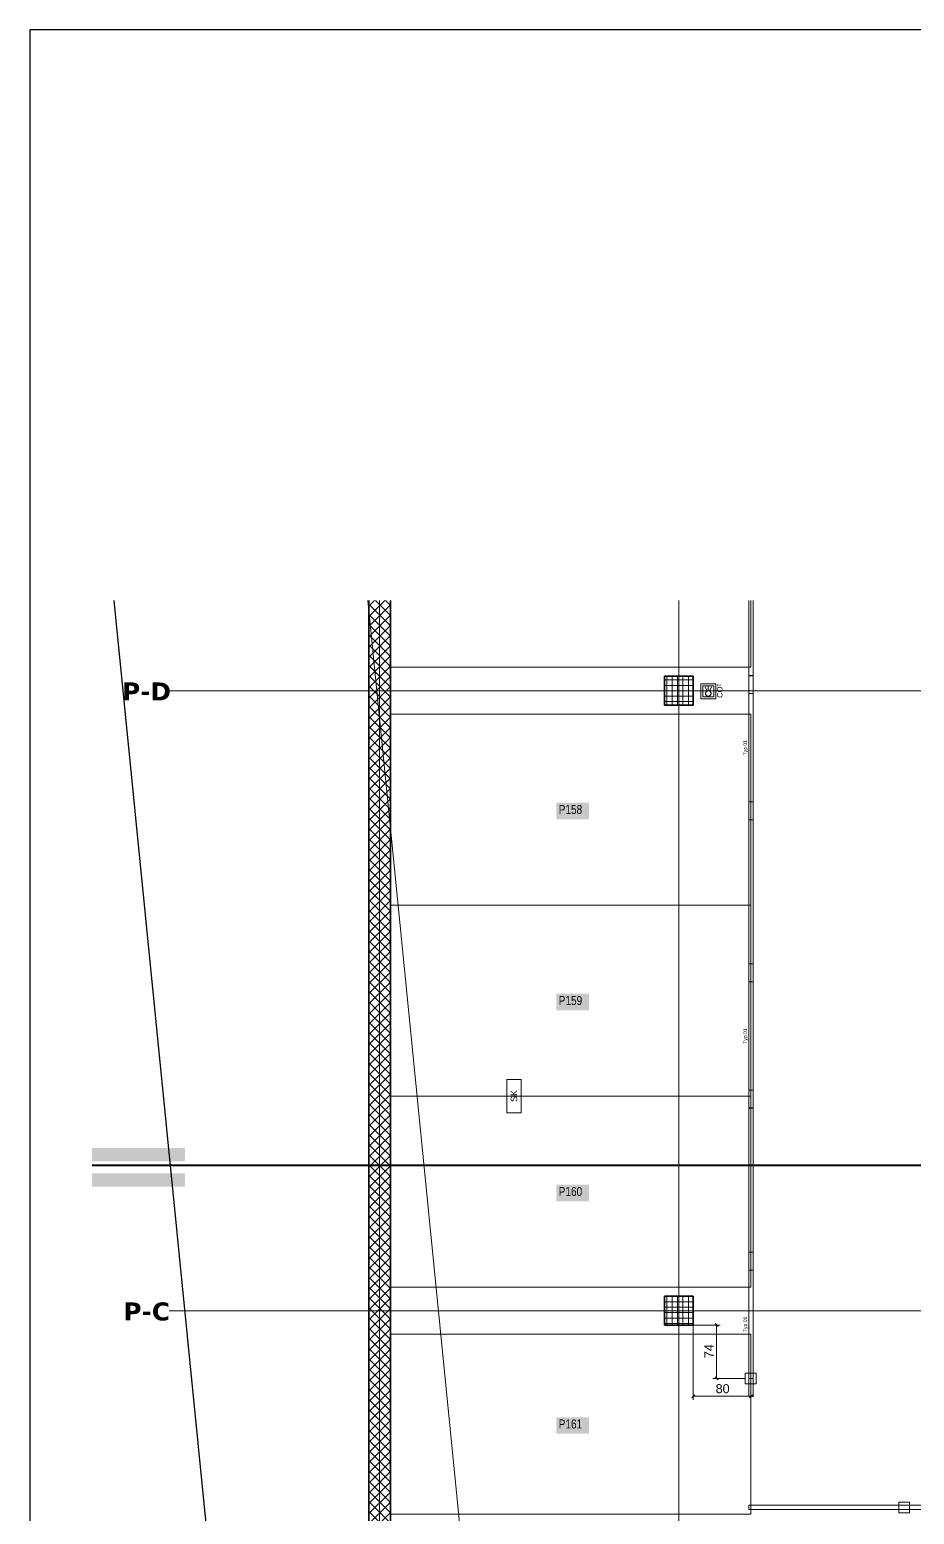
# Model space of a CAD drawing. Extents: x -1132 to 613, y -179 to 712.
# Drawn here: x -1132.4 to -886.9, y 103.7 to 515.5 of the extents above; entities that cross this region are included whole.
import ezdxf
from ezdxf.lldxf.tags import DXFTag

# ---------------------------------------------------------------- set-up
doc = ezdxf.new("R2010")
doc.units = 0
doc.layers.get('0').update_dxf_attribs({"lineweight": 13})
for name, color, linetype, lineweight, true_color in [('A-____-MATC-OTLN', 7, 'Strichpunkt - Mittel', 40, 0x0080ff), ('A-DETL-____-OTLN', 5, 'Continuous', 9, 0x0000ff), ('C-PROP-LINE-OTLN', 7, '_Grundgrenze_', 25, 0x800000), ('EL01_VVV_Mass', 7, 'Continuous', 13, 0xb2b200), ('EL01_WAN_CO-Anlage', 7, 'Continuous', 13, 0x993300), ('EL01_WAN_Leuchten', 7, 'Continuous', 13, 0x0080ff), ('EL01_WAN_Leuchtentyp', 7, 'Continuous', 13, 0x0099ff), ('EL01_WAN_Licht', 7, 'Continuous', 13, 0x0080ff), ('EL01_WAN_Schlaufkasten', 1, 'Continuous', 13, 0xff0000), ('G-____-____-SYMB', 7, 'Strichpunkt - Weit', 5, 0x008080), ('S-GRID-____-IDEN', 7, 'Continuous', 9, 0x5555aa)]:
    doc.layers.add(name, color=color, linetype=linetype, lineweight=lineweight, true_color=true_color)
for name, color, linetype, lineweight in [('A-WALL-____-MCUT', 7, 'Continuous', 35), ('A-WALL-____-PATT', 7, 'Continuous', 35), ('C-PRKG-____-IDEN', 7, 'Continuous', 5), ('C-PRKG-____-OTLN', 7, 'Continuous', 9), ('S-COLS-____-MCUT', 7, 'Continuous', 35), ('S-COLS-____-OTLN', 7, 'Continuous', 9), ('S-GRID-____-OTLN', 7, 'Continuous', 5)]:
    doc.layers.add(name, color=color, linetype=linetype, lineweight=lineweight)
doc.styles.get("Standard").update_dxf_attribs({"font": 'arial.ttf'})
tags = doc.linetypes.add('_Grundgrenze_', pattern=[0.45, 0.2, -0.05, 0.05, -0.05, 0.05, -0.05]).pattern_tags.tags
tags[14:15] = [DXFTag(74, 4), DXFTag(75, 0), DXFTag(340, '0'), DXFTag(46, 1.0), DXFTag(50, 0.0), DXFTag(44, 0.0), DXFTag(45, 0.0)]
tags[12:13] = [DXFTag(74, 4), DXFTag(75, 0), DXFTag(340, '0'), DXFTag(46, 1.0), DXFTag(50, 0.0), DXFTag(44, 0.0), DXFTag(45, 0.0)]
tags[10:11] = [DXFTag(74, 4), DXFTag(75, 0), DXFTag(340, '0'), DXFTag(46, 1.0), DXFTag(50, 0.0), DXFTag(44, 0.0), DXFTag(45, 0.0)]
tags[8:9] = [DXFTag(74, 4), DXFTag(75, 0), DXFTag(340, '0'), DXFTag(46, 1.0), DXFTag(50, 0.0), DXFTag(44, 0.0), DXFTag(45, 0.0)]
tags[6:7] = [DXFTag(74, 4), DXFTag(75, 0), DXFTag(340, '0'), DXFTag(46, 1.0), DXFTag(50, 0.0), DXFTag(44, 0.0), DXFTag(45, 0.0)]
tags[4:5] = [DXFTag(74, 4), DXFTag(75, 0), DXFTag(340, '0'), DXFTag(46, 1.0), DXFTag(50, 0.0), DXFTag(44, 0.0), DXFTag(45, 0.0)]
tags = doc.linetypes.add('_Rasterlinie_', pattern=[0.375, 0.2, -0.05, 0.075, -0.05]).pattern_tags.tags
tags[10:11] = [DXFTag(74, 4), DXFTag(75, 0), DXFTag(340, '0'), DXFTag(46, 1.0), DXFTag(50, 0.0), DXFTag(44, 0.0), DXFTag(45, 0.0)]
tags[8:9] = [DXFTag(74, 4), DXFTag(75, 0), DXFTag(340, '0'), DXFTag(46, 1.0), DXFTag(50, 0.0), DXFTag(44, 0.0), DXFTag(45, 0.0)]
tags[6:7] = [DXFTag(74, 4), DXFTag(75, 0), DXFTag(340, '0'), DXFTag(46, 1.0), DXFTag(50, 0.0), DXFTag(44, 0.0), DXFTag(45, 0.0)]
tags[4:5] = [DXFTag(74, 4), DXFTag(75, 0), DXFTag(340, '0'), DXFTag(46, 1.0), DXFTag(50, 0.0), DXFTag(44, 0.0), DXFTag(45, 0.0)]
tags = doc.linetypes.add('_Strichliert - Fein_', pattern=[0.15, 0.1, -0.05]).pattern_tags.tags
tags[6:7] = [DXFTag(74, 4), DXFTag(75, 0), DXFTag(340, '0'), DXFTag(46, 1.0), DXFTag(50, 0.0), DXFTag(44, 0.0), DXFTag(45, 0.0)]
tags[4:5] = [DXFTag(74, 4), DXFTag(75, 0), DXFTag(340, '0'), DXFTag(46, 1.0), DXFTag(50, 0.0), DXFTag(44, 0.0), DXFTag(45, 0.0)]
tags = doc.linetypes.add('Strichpunkt - Mittel', pattern=[0.35, 0.15, -0.1, 0, -0.1]).pattern_tags.tags
tags[10:11] = [DXFTag(74, 4), DXFTag(75, 0), DXFTag(340, '0'), DXFTag(46, 1.0), DXFTag(50, 0.0), DXFTag(44, 0.0), DXFTag(45, 0.0)]
tags[8:9] = [DXFTag(74, 4), DXFTag(75, 0), DXFTag(340, '0'), DXFTag(46, 1.0), DXFTag(50, 0.0), DXFTag(44, 0.0), DXFTag(45, 0.0)]
tags[6:7] = [DXFTag(74, 4), DXFTag(75, 0), DXFTag(340, '0'), DXFTag(46, 1.0), DXFTag(50, 0.0), DXFTag(44, 0.0), DXFTag(45, 0.0)]
tags[4:5] = [DXFTag(74, 4), DXFTag(75, 0), DXFTag(340, '0'), DXFTag(46, 1.0), DXFTag(50, 0.0), DXFTag(44, 0.0), DXFTag(45, 0.0)]
tags = doc.linetypes.add('Strichpunkt - Weit', pattern=[0.5, 0.2, -0.15, 0, -0.15]).pattern_tags.tags
tags[10:11] = [DXFTag(74, 4), DXFTag(75, 0), DXFTag(340, '0'), DXFTag(46, 1.0), DXFTag(50, 0.0), DXFTag(44, 0.0), DXFTag(45, 0.0)]
tags[8:9] = [DXFTag(74, 4), DXFTag(75, 0), DXFTag(340, '0'), DXFTag(46, 1.0), DXFTag(50, 0.0), DXFTag(44, 0.0), DXFTag(45, 0.0)]
tags[6:7] = [DXFTag(74, 4), DXFTag(75, 0), DXFTag(340, '0'), DXFTag(46, 1.0), DXFTag(50, 0.0), DXFTag(44, 0.0), DXFTag(45, 0.0)]
tags[4:5] = [DXFTag(74, 4), DXFTag(75, 0), DXFTag(340, '0'), DXFTag(46, 1.0), DXFTag(50, 0.0), DXFTag(44, 0.0), DXFTag(45, 0.0)]

# ---------------------------------------------------------------- blocks, each defined once
blk = doc.blocks.new('Referenz-A0UJ2V7QXE', base_point=(-1140.16, -173.77))
at = {"layer": 'A-____-MATC-OTLN', "color": 0, "linetype": 'Strichpunkt - Mittel', "ltscale": 0.4}
blk.add_line((-1115.11, 200.56), (174.71, 200.56), dxfattribs=at)
at = {"layer": 'A-DETL-____-OTLN', "color": 0, "linetype": '_Strichliert - Fein_', "ltscale": 0.13}
blk.add_line((-1038.61, 357.16), (-994.71, -83.8), dxfattribs=at)
at = {"layer": 'A-WALL-____-MCUT', "color": 0, "linetype": 'Continuous', "ltscale": 0.35}
for p, q in [((-1038.29, 357.16), (-1038.29, -1.6)), ((-1032.29, -1.3), (-1032.29, 357.16))]:
    blk.add_line(p, q, dxfattribs=at)
at = {"layer": 'A-WALL-____-PATT', "color": 0, "linetype": 'Continuous', "lineweight": 9, "ltscale": 0.13}
for p, q in [((-1038.29, 355.59), (-1036.71, 357.16)), ((-1038.29, 352.76), (-1033.88, 357.16)), ((-1032.29, 350.15), (-1038.29, 356.15)), ((-1038.29, 349.93), (-1032.29, 355.93)), ((-1032.29, 352.98), (-1036.47, 357.16)), ((-1032.29, 355.81), (-1033.64, 357.16)), ((-1032.29, 347.32), (-1038.29, 353.32)), ((-1038.29, 347.1), (-1032.29, 353.1)), ((-1032.29, 344.5), (-1038.29, 350.5)), ((-1038.29, 344.27), (-1032.29, 350.27)), ((-1032.29, 341.67), (-1038.29, 347.67)), ((-1038.29, 341.45), (-1032.29, 347.45)), ((-1032.29, 338.84), (-1038.29, 344.84)), ((-1038.29, 338.62), (-1032.29, 344.62)), ((-1032.29, 336.01), (-1038.29, 342.01)), ((-1038.29, 335.79), (-1032.29, 341.79)), ((-1032.29, 333.18), (-1038.29, 339.18)), ((-1038.29, 332.96), (-1032.29, 338.96)), ((-1032.29, 330.35), (-1038.29, 336.35)), ((-1038.29, 330.13), (-1032.29, 336.13)), ((-1032.29, 327.53), (-1038.29, 333.53)), ((-1038.29, 327.3), (-1032.29, 333.3)), ((-1032.29, 324.7), (-1038.29, 330.7)), ((-1038.29, 324.47), (-1032.29, 330.47)), ((-1032.29, 321.87), (-1038.29, 327.87)), ((-1038.29, 321.65), (-1032.29, 327.65)), ((-1032.29, 319.04), (-1038.29, 325.04)), ((-1038.29, 318.82), (-1032.29, 324.82)), ((-1032.29, 316.21), (-1038.29, 322.21)), ((-1038.29, 315.99), (-1032.29, 321.99)), ((-1032.29, 313.38), (-1038.29, 319.38)), ((-1038.29, 313.16), (-1032.29, 319.16)), ((-1032.29, 310.55), (-1038.29, 316.55)), ((-1038.29, 310.33), (-1032.29, 316.33)), ((-1032.29, 307.73), (-1038.29, 313.73)), ((-1038.29, 307.5), (-1032.29, 313.5)), ((-1032.29, 304.9), (-1038.29, 310.9)), ((-1038.29, 304.68), (-1032.29, 310.68)), ((-1032.29, 302.07), (-1038.29, 308.07)), ((-1038.29, 301.85), (-1032.29, 307.85)), ((-1032.29, 299.24), (-1038.29, 305.24)), ((-1038.29, 299.02), (-1032.29, 305.02)), ((-1032.29, 296.41), (-1038.29, 302.41)), ((-1038.29, 296.19), (-1032.29, 302.19)), ((-1032.29, 293.58), (-1038.29, 299.58)), ((-1038.29, 293.36), (-1032.29, 299.36)), ((-1032.29, 290.76), (-1038.29, 296.76)), ((-1038.29, 290.53), (-1032.29, 296.53)), ((-1032.29, 287.93), (-1038.29, 293.93)), ((-1038.29, 287.71), (-1032.29, 293.71)), ((-1032.29, 285.1), (-1038.29, 291.1)), ((-1038.29, 284.88), (-1032.29, 290.88)), ((-1032.29, 282.27), (-1038.29, 288.27)), ((-1038.29, 282.05), (-1032.29, 288.05)), ((-1032.29, 279.44), (-1038.29, 285.44)), ((-1038.29, 279.22), (-1032.29, 285.22)), ((-1032.29, 276.61), (-1038.29, 282.61)), ((-1038.29, 276.39), (-1032.29, 282.39)), ((-1032.29, 273.79), (-1038.29, 279.79)), ((-1038.29, 273.56), (-1032.29, 279.56)), ((-1032.29, 270.96), (-1038.29, 276.96)), ((-1038.29, 270.73), (-1032.29, 276.73)), ((-1032.29, 268.13), (-1038.29, 274.13)), ((-1038.29, 267.91), (-1032.29, 273.91)), ((-1032.29, 265.3), (-1038.29, 271.3)), ((-1038.29, 265.08), (-1032.29, 271.08)), ((-1032.29, 262.47), (-1038.29, 268.47)), ((-1038.29, 262.25), (-1032.29, 268.25)), ((-1032.29, 259.64), (-1038.29, 265.64)), ((-1038.29, 259.42), (-1032.29, 265.42)), ((-1032.29, 256.81), (-1038.29, 262.81)), ((-1038.29, 256.59), (-1032.29, 262.59)), ((-1032.29, 253.99), (-1038.29, 259.99)), ((-1038.29, 253.76), (-1032.29, 259.76)), ((-1032.29, 251.16), (-1038.29, 257.16)), ((-1038.29, 250.94), (-1032.29, 256.94)), ((-1032.29, 248.33), (-1038.29, 254.33)), ((-1038.29, 248.11), (-1032.29, 254.11)), ((-1032.29, 245.5), (-1038.29, 251.5)), ((-1038.29, 245.28), (-1032.29, 251.28)), ((-1032.29, 242.67), (-1038.29, 248.67)), ((-1038.29, 242.45), (-1032.29, 248.45)), ((-1032.29, 239.84), (-1038.29, 245.84)), ((-1038.29, 239.62), (-1032.29, 245.62)), ((-1032.29, 237.02), (-1038.29, 243.02)), ((-1038.29, 236.79), (-1032.29, 242.79)), ((-1032.29, 234.19), (-1038.29, 240.19)), ((-1038.29, 233.97), (-1032.29, 239.97)), ((-1032.29, 231.36), (-1038.29, 237.36)), ((-1038.29, 231.14), (-1032.29, 237.14)), ((-1032.29, 228.53), (-1038.29, 234.53)), ((-1038.29, 228.31), (-1032.29, 234.31)), ((-1032.29, 225.7), (-1038.29, 231.7)), ((-1038.29, 225.48), (-1032.29, 231.48)), ((-1032.29, 222.87), (-1038.29, 228.87)), ((-1038.29, 222.65), (-1032.29, 228.65)), ((-1032.29, 220.05), (-1038.29, 226.05)), ((-1038.29, 219.82), (-1032.29, 225.82)), ((-1032.29, 217.22), (-1038.29, 223.22)), ((-1038.29, 216.99), (-1032.29, 222.99)), ((-1032.29, 214.39), (-1038.29, 220.39)), ((-1038.29, 214.17), (-1032.29, 220.17)), ((-1032.29, 211.56), (-1038.29, 217.56)), ((-1038.29, 211.34), (-1032.29, 217.34)), ((-1032.29, 208.73), (-1038.29, 214.73)), ((-1038.29, 208.51), (-1032.29, 214.51)), ((-1032.29, 205.9), (-1038.29, 211.9)), ((-1038.29, 205.68), (-1032.29, 211.68)), ((-1032.29, 203.07), (-1038.29, 209.07)), ((-1038.29, 202.85), (-1032.29, 208.85)), ((-1032.29, 200.25), (-1038.29, 206.25)), ((-1038.29, 200.02), (-1032.29, 206.02)), ((-1032.29, 197.42), (-1038.29, 203.42)), ((-1038.29, 197.2), (-1032.29, 203.2)), ((-1032.29, 194.59), (-1038.29, 200.59)), ((-1038.29, 194.37), (-1032.29, 200.37)), ((-1032.29, 191.76), (-1038.29, 197.76)), ((-1038.29, 191.54), (-1032.29, 197.54)), ((-1032.29, 188.93), (-1038.29, 194.93)), ((-1038.29, 188.71), (-1032.29, 194.71)), ((-1032.29, 186.1), (-1038.29, 192.1)), ((-1038.29, 185.88), (-1032.29, 191.88)), ((-1032.29, 183.28), (-1038.29, 189.28)), ((-1038.29, 183.05), (-1032.29, 189.05)), ((-1032.29, 180.45), (-1038.29, 186.45)), ((-1038.29, 180.22), (-1032.29, 186.22)), ((-1032.29, 177.62), (-1038.29, 183.62)), ((-1038.29, 177.4), (-1032.29, 183.4)), ((-1032.29, 174.79), (-1038.29, 180.79)), ((-1038.29, 174.57), (-1032.29, 180.57)), ((-1032.29, 171.96), (-1038.29, 177.96)), ((-1038.29, 171.74), (-1032.29, 177.74)), ((-1032.29, 169.13), (-1038.29, 175.13)), ((-1038.29, 168.91), (-1032.29, 174.91)), ((-1032.29, 166.31), (-1038.29, 172.31)), ((-1038.29, 166.08), (-1032.29, 172.08)), ((-1032.29, 163.48), (-1038.29, 169.48)), ((-1038.29, 163.25), (-1032.29, 169.25)), ((-1032.29, 160.65), (-1038.29, 166.65)), ((-1038.29, 160.43), (-1032.29, 166.43)), ((-1032.29, 157.82), (-1038.29, 163.82)), ((-1038.29, 157.6), (-1032.29, 163.6)), ((-1032.29, 154.99), (-1038.29, 160.99)), ((-1038.29, 154.77), (-1032.29, 160.77)), ((-1032.29, 152.16), (-1038.29, 158.16)), ((-1038.29, 151.94), (-1032.29, 157.94)), ((-1032.29, 149.33), (-1038.29, 155.33)), ((-1038.29, 149.11), (-1032.29, 155.11)), ((-1032.29, 146.51), (-1038.29, 152.51)), ((-1038.29, 146.28), (-1032.29, 152.28)), ((-1032.29, 143.68), (-1038.29, 149.68)), ((-1038.29, 143.46), (-1032.29, 149.46)), ((-1032.29, 140.85), (-1038.29, 146.85)), ((-1038.29, 140.63), (-1032.29, 146.63)), ((-1032.29, 138.02), (-1038.29, 144.02)), ((-1038.29, 137.8), (-1032.29, 143.8)), ((-1032.29, 135.19), (-1038.29, 141.19)), ((-1038.29, 134.97), (-1032.29, 140.97)), ((-1032.29, 132.36), (-1038.29, 138.36)), ((-1038.29, 132.14), (-1032.29, 138.14)), ((-1032.29, 129.54), (-1038.29, 135.54)), ((-1038.29, 129.31), (-1032.29, 135.31)), ((-1032.29, 126.71), (-1038.29, 132.71)), ((-1038.29, 126.48), (-1032.29, 132.48)), ((-1032.29, 123.88), (-1038.29, 129.88)), ((-1038.29, 123.66), (-1032.29, 129.66)), ((-1032.29, 121.05), (-1038.29, 127.05)), ((-1038.29, 120.83), (-1032.29, 126.83)), ((-1032.29, 118.22), (-1038.29, 124.22)), ((-1038.29, 118), (-1032.29, 124)), ((-1032.29, 115.39), (-1038.29, 121.39)), ((-1038.29, 115.17), (-1032.29, 121.17)), ((-1032.29, 112.57), (-1038.29, 118.57)), ((-1038.29, 112.34), (-1032.29, 118.34)), ((-1032.29, 109.74), (-1038.29, 115.74)), ((-1038.29, 109.51), (-1032.29, 115.51)), ((-1032.29, 106.91), (-1038.29, 112.91)), ((-1038.29, 106.69), (-1032.29, 112.69)), ((-1032.29, 104.08), (-1038.29, 110.08)), ((-1038.29, 103.86), (-1032.29, 109.86)), ((-1032.29, 101.25), (-1038.29, 107.25)), ((-1038.29, 101.03), (-1032.29, 107.03)), ((-1032.29, 98.42), (-1038.29, 104.42)), ((-1038.29, 98.2), (-1032.29, 104.2))]:
    blk.add_line(p, q, dxfattribs=at)
at = {"layer": 'C-PRKG-____-IDEN', "color": 7, "linetype": 'Continuous', "ltscale": 0.13, "true_color": 0xffffff}
for points in [[(-986.24, 296.47), (-977.17, 296.47), (-986.24, 301.07)], [(-977.17, 296.47), (-986.24, 301.07), (-977.17, 301.07)], [(-986.24, 243.48), (-977.17, 243.48), (-986.24, 248.08)], [(-977.17, 243.48), (-986.24, 248.08), (-977.17, 248.08)], [(-986.24, 190.5), (-977.17, 190.5), (-986.24, 195.09)], [(-977.17, 190.5), (-986.24, 195.09), (-977.17, 195.09)], [(-986.24, 126.01), (-977.17, 126.01), (-986.24, 130.6)], [(-977.17, 126.01), (-986.24, 130.6), (-977.17, 130.6)]]:
    blk.add_solid(points, dxfattribs=at)
at = {"layer": 'C-PRKG-____-OTLN', "color": 0, "linetype": 'Continuous', "ltscale": 0.13}
for p, q in [((-1032.29, 338.66), (-1032.29, 357.16)), ((-1032.29, 338.66), (-1032.29, 357.16)), ((-932.29, 338.66), (-932.29, 357.16)), ((-932.29, 338.66), (-932.29, 357.16)), ((-932.29, 357.16), (-932.29, 338.66)), ((-1032.29, 338.66), (-932.29, 338.66)), ((-1032.29, 338.66), (-932.29, 338.66)), ((-932.29, 338.66), (-1032.29, 338.66)), ((-932.29, 338.66), (-932.29, 338.66)), ((-1032.29, 325.63), (-1032.29, 272.64)), ((-932.29, 325.63), (-1032.29, 325.63)), ((-932.29, 325.63), (-1032.29, 325.63)), ((-1032.29, 272.64), (-1032.29, 325.63)), ((-1032.29, 325.63), (-932.29, 325.63)), ((-932.29, 325.63), (-932.29, 272.64)), ((-932.29, 272.64), (-932.29, 325.63)), ((-932.29, 325.63), (-932.29, 272.64)), ((-932.29, 325.63), (-932.29, 325.63)), ((-1032.29, 272.64), (-1032.29, 219.65)), ((-932.29, 272.64), (-1032.29, 272.64)), ((-932.29, 272.64), (-1032.29, 272.64)), ((-1032.29, 219.65), (-1032.29, 272.64)), ((-1032.29, 272.64), (-932.29, 272.64)), ((-932.29, 272.64), (-1032.29, 272.64)), ((-1032.29, 272.64), (-932.29, 272.64)), ((-932.29, 272.64), (-1032.29, 272.64)), ((-932.29, 272.64), (-932.29, 219.65)), ((-932.29, 219.65), (-932.29, 272.64)), ((-932.29, 272.64), (-932.29, 219.65)), ((-932.29, 272.64), (-932.29, 272.64)), ((-932.29, 272.64), (-932.29, 272.64)), ((-1032.29, 219.65), (-1032.29, 166.66)), ((-932.29, 219.65), (-1032.29, 219.65)), ((-932.29, 219.65), (-1032.29, 219.65)), ((-1032.29, 166.66), (-1032.29, 219.65)), ((-1032.29, 219.65), (-932.29, 219.65)), ((-932.29, 219.65), (-1032.29, 219.65)), ((-1032.29, 219.65), (-932.29, 219.65)), ((-932.29, 219.65), (-1032.29, 219.65)), ((-932.29, 219.65), (-932.29, 166.66)), ((-932.29, 166.66), (-932.29, 219.65)), ((-932.29, 219.65), (-932.29, 166.66)), ((-932.29, 219.65), (-932.29, 219.65)), ((-932.29, 219.65), (-932.29, 219.65)), ((-932.29, 166.66), (-1032.29, 166.66)), ((-1032.29, 166.66), (-932.29, 166.66)), ((-932.29, 166.66), (-1032.29, 166.66)), ((-932.29, 166.66), (-932.29, 166.66)), ((-1032.29, 153.66), (-1032.29, 103.67)), ((-932.29, 153.66), (-1032.29, 153.66)), ((-932.29, 153.66), (-1032.29, 153.66)), ((-1032.29, 103.67), (-1032.29, 153.66)), ((-1032.29, 153.66), (-932.29, 153.66)), ((-932.29, 153.66), (-932.29, 103.67)), ((-932.29, 103.67), (-932.29, 153.66)), ((-932.29, 153.66), (-932.29, 103.67)), ((-932.29, 153.66), (-932.29, 153.66)), ((-932.29, 103.67), (-1032.29, 103.67)), ((-1032.29, 103.67), (-932.29, 103.67)), ((-932.29, 103.67), (-1032.29, 103.67)), ((-932.29, 103.67), (-1032.29, 103.67)), ((-932.29, 103.67), (-932.29, 103.67)), ((-932.29, 103.67), (-932.29, 103.67))]:
    blk.add_line(p, q, dxfattribs=at)
at = {"layer": 'C-PROP-LINE-OTLN', "color": 0, "linetype": '_Grundgrenze_', "lineweight": -2, "ltscale": 0.25}
blk.add_line((-1058.05, -154.16), (-1108.95, 357.16), dxfattribs=at)
at = {"layer": 'G-____-____-SYMB', "color": 7, "linetype": 'Continuous', "ltscale": 0.13, "true_color": 0xffffff}
for points in [[(-1115.11, 201.57), (-1089.29, 201.57), (-1115.11, 205.27)], [(-1089.29, 201.57), (-1115.11, 205.27), (-1089.29, 205.27)], [(-1115.11, 194.6), (-1089.29, 194.6), (-1115.11, 198.31)], [(-1089.29, 194.6), (-1115.11, 198.31), (-1089.29, 198.31)]]:
    blk.add_solid(points, dxfattribs=at)
at = {"layer": 'S-COLS-____-MCUT', "color": 0, "linetype": 'Continuous', "ltscale": 0.35}
for p, q in [((-948.29, 336.16), (-956.29, 336.16)), ((-956.29, 336.16), (-956.29, 328.16)), ((-948.29, 328.16), (-948.29, 336.16)), ((-956.29, 328.16), (-948.29, 328.16)), ((-948.29, 164.16), (-956.29, 164.16)), ((-956.29, 164.16), (-956.29, 156.16)), ((-948.29, 156.16), (-948.29, 164.16)), ((-956.29, 156.16), (-948.29, 156.16))]:
    blk.add_line(p, q, dxfattribs=at)
at = {"layer": 'S-COLS-____-OTLN', "color": 0, "linetype": 'Continuous', "ltscale": 0.13}
for p, q in [((-956.29, 335.13), (-948.29, 335.13)), ((-956.29, 333.63), (-948.29, 333.63)), ((-955.63, 328.16), (-955.63, 336.16)), ((-954.13, 328.16), (-954.13, 336.16)), ((-952.63, 328.16), (-952.63, 336.16)), ((-951.13, 328.16), (-951.13, 336.16)), ((-949.63, 328.16), (-949.63, 336.16)), ((-956.29, 332.13), (-948.29, 332.13)), ((-956.29, 330.63), (-948.29, 330.63)), ((-956.29, 329.13), (-948.29, 329.13)), ((-956.29, 164.13), (-948.29, 164.13)), ((-956.29, 162.63), (-948.29, 162.63)), ((-956.29, 161.13), (-948.29, 161.13)), ((-955.63, 156.16), (-955.63, 164.16)), ((-954.13, 156.16), (-954.13, 164.16)), ((-952.63, 156.16), (-952.63, 164.16)), ((-951.13, 156.16), (-951.13, 164.16)), ((-949.63, 156.16), (-949.63, 164.16)), ((-956.29, 159.63), (-948.29, 159.63)), ((-956.29, 158.13), (-948.29, 158.13)), ((-956.29, 156.63), (-948.29, 156.63))]:
    blk.add_line(p, q, dxfattribs=at)
at = {"layer": 'S-GRID-____-OTLN', "color": 0, "linetype": '_Rasterlinie_', "ltscale": 0.13}
for p, q in [((-1035.33, -160.53), (-1035.33, 357.16)), ((-952.29, -160.53), (-952.29, 357.16)), ((-1093.73, 332.16), (-191.86, 332.16)), ((-1093.73, 160.16), (174.71, 160.16))]:
    blk.add_line(p, q, dxfattribs=at)
at = {"layer": 'C-PRKG-____-IDEN', "color": 0, "linetype": 'Continuous', "ltscale": 0.13, "char_height": 2.5, "attachment_point": 1}
for s, insert in [('{\\W0.8;\\fArial;P158}', (-985.62, 300.45)), ('{\\W0.8;\\fArial;P159}', (-985.62, 247.46)), ('{\\W0.8;\\fArial;P160}', (-985.62, 194.47)), ('{\\W0.8;\\fArial;P161}', (-985.62, 129.98))]:
    blk.add_mtext(s, dxfattribs=dict(at, insert=insert))
at = {"layer": 'S-GRID-____-IDEN', "color": 0, "linetype": 'Continuous', "lineweight": 5, "ltscale": 0.13, "char_height": 5, "attachment_point": 1}
for s, insert in [('{\\fVerdana|b1|i0;P-D}', (-1106.78, 334.45)), ('{\\fVerdana|b1|i0;P-C}', (-1106.41, 162.45))]:
    blk.add_mtext(s, dxfattribs=dict(at, insert=insert))
blk = doc.blocks.new('Deckendose UP-A0UJ2VB0XE', base_point=(-945.61, 330.48))
at = {"color": 0, "lineweight": -2}
for p, q in [((-945.61, 330.48), (-945.61, 333.48)), ((-945.61, 333.48), (-942.61, 333.48)), ((-942.61, 330.48), (-945.61, 330.48)), ((-942.61, 333.48), (-942.61, 330.48))]:
    blk.add_line(p, q, dxfattribs=at)
blk = doc.blocks.new('Kabelkanal-A0UJ2VB2XE', base_point=(-932.88, 256.36))
at = {"color": 0, "linetype": 'ByBlock', "lineweight": -2, "ltscale": 0.13}
for p, q in [((-932.88, 296.37), (-932.88, 296.35)), ((-932.88, 296.37), (-931.68, 296.37)), ((-932.88, 256.38), (-932.88, 296.37)), ((-932.88, 296.35), (-931.68, 296.35)), ((-932.88, 256.36), (-932.88, 296.35)), ((-931.68, 296.37), (-931.68, 296.35)), ((-931.68, 296.37), (-931.68, 256.38)), ((-931.68, 296.35), (-931.68, 256.36)), ((-932.88, 256.38), (-932.88, 256.36)), ((-931.68, 256.38), (-932.88, 256.38)), ((-931.68, 256.36), (-932.88, 256.36)), ((-931.68, 256.38), (-931.68, 256.36))]:
    blk.add_line(p, q, dxfattribs=at)
blk = doc.blocks.new('LED-Langfeldleuchte 37W-A0UJ2VF2XE', base_point=(-932.88, 221.36))
at = {"color": 0, "linetype": 'ByBlock', "lineweight": -2, "ltscale": 0.13}
for p, q in [((-932.88, 251.36), (-932.88, 251.35)), ((-932.88, 221.36), (-932.88, 251.36)), ((-932.88, 251.36), (-931.68, 251.36)), ((-932.88, 221.36), (-932.88, 251.35)), ((-932.88, 251.35), (-931.68, 251.35)), ((-931.68, 251.36), (-931.68, 251.35)), ((-931.68, 251.36), (-931.68, 221.36)), ((-931.68, 251.35), (-931.68, 221.36)), ((-932.88, 221.36), (-932.88, 221.36)), ((-931.68, 221.36), (-932.88, 221.36)), ((-931.68, 221.36), (-932.88, 221.36)), ((-931.68, 221.36), (-931.68, 221.36))]:
    blk.add_line(p, q, dxfattribs=at)
blk = doc.blocks.new('Bemerkung 1-A0UJ2VF4XE', base_point=(-934.38, 234.21))
at = {"color": 0, "lineweight": -2, "insert": (-934.38, 234.21), "char_height": 1, "attachment_point": 1, "rotation": 90}
blk.add_mtext('{\\fArial;Typ 01}', dxfattribs=at)
blk = doc.blocks.new('Kabelkanal-A0UJ2VF8XE', base_point=(-932.88, 104.98))
at = {"color": 0, "linetype": 'ByBlock', "lineweight": -2, "ltscale": 0.13}
for p, q in [((-932.88, 104.98), (-932.88, 106.18)), ((-932.88, 106.18), (-232.88, 106.18)), ((-232.88, 104.98), (-932.88, 104.98))]:
    blk.add_line(p, q, dxfattribs=at)
blk = doc.blocks.new('Maß-A0UJ2VI0XE', base_point=(-948.7, 135.43))
at = {"color": 0, "lineweight": -2}
for p, q in [((-948.28, 135.43), (-948.28, 156.16)), ((-947.87, 136.85), (-948.7, 136.02)), ((-948.28, 136.43), (-932.28, 136.43)), ((-931.87, 136.85), (-932.7, 136.02)), ((-932.28, 135.43), (-932.28, 139.87))]:
    blk.add_line(p, q, dxfattribs=at)
at = {"color": 0, "lineweight": -2, "insert": (-942.07, 139.77), "char_height": 2.5, "attachment_point": 1}
blk.add_mtext('{\\fArial;80}', dxfattribs=at)
blk = doc.blocks.new('LED-Langfeldleuchte 37W-A0UJ2VJ2XE', base_point=(-932.88, 301.34))
at = {"color": 0, "linetype": 'ByBlock', "lineweight": -2, "ltscale": 0.13}
for p, q in [((-932.88, 331.35), (-932.88, 331.34)), ((-932.88, 301.35), (-932.88, 331.35)), ((-932.88, 331.35), (-931.68, 331.35)), ((-932.88, 301.34), (-932.88, 331.34)), ((-932.88, 331.34), (-931.68, 331.34)), ((-931.68, 331.35), (-931.68, 331.34)), ((-931.68, 331.35), (-931.68, 301.35)), ((-931.68, 331.34), (-931.68, 301.34)), ((-932.88, 301.35), (-932.88, 301.34)), ((-931.68, 301.35), (-932.88, 301.35)), ((-931.68, 301.34), (-932.88, 301.34)), ((-931.68, 301.35), (-931.68, 301.34))]:
    blk.add_line(p, q, dxfattribs=at)
blk = doc.blocks.new('Bemerkung 1-A0UJ2VJ4XE', base_point=(-934.38, 314.2))
at = {"color": 0, "lineweight": -2, "insert": (-934.38, 314.2), "char_height": 1, "attachment_point": 1, "rotation": 90}
blk.add_mtext('{\\fArial;Typ 01}', dxfattribs=at)
blk = doc.blocks.new('Maß-A0UJ2VK4XE', base_point=(-948.28, 140.95))
at = {"color": 0, "lineweight": -2}
for p, q in [((-941.41, 155.75), (-942.24, 156.58)), ((-940.83, 156.16), (-948.28, 156.16)), ((-941.83, 156.16), (-941.83, 141.37)), ((-942.83, 141.37), (-933.84, 141.37)), ((-941.41, 140.95), (-942.24, 141.78))]:
    blk.add_line(p, q, dxfattribs=at)
at = {"color": 0, "lineweight": -2, "insert": (-945.16, 146.99), "char_height": 2.5, "attachment_point": 1, "rotation": 90}
blk.add_mtext('{\\fArial;74}', dxfattribs=at)
blk = doc.blocks.new('Kabelkanal-A0UJ2VMIXE', base_point=(-932.88, 136.38))
at = {"color": 0, "linetype": 'ByBlock', "lineweight": -2, "ltscale": 0.13}
for p, q in [((-932.88, 176.4), (-932.88, 176.37)), ((-932.88, 176.4), (-931.68, 176.4)), ((-932.88, 136.4), (-932.88, 176.4)), ((-932.88, 176.37), (-931.68, 176.37)), ((-932.88, 136.38), (-932.88, 176.37)), ((-931.68, 176.4), (-931.68, 176.37)), ((-931.68, 176.4), (-931.68, 136.4)), ((-931.68, 176.37), (-931.68, 136.38)), ((-932.88, 136.4), (-932.88, 136.38)), ((-931.68, 136.4), (-932.88, 136.4)), ((-931.68, 136.38), (-932.88, 136.38)), ((-931.68, 136.4), (-931.68, 136.38))]:
    blk.add_line(p, q, dxfattribs=at)
blk = doc.blocks.new('Deckendose UP-A0UJ2VMWXE', base_point=(-933.84, 139.87))
at = {"color": 0, "lineweight": -2}
for p, q in [((-933.84, 139.87), (-933.84, 142.87)), ((-933.84, 142.87), (-930.84, 142.87)), ((-930.84, 142.87), (-930.84, 139.87)), ((-930.84, 139.87), (-933.84, 139.87))]:
    blk.add_line(p, q, dxfattribs=at)
blk = doc.blocks.new('Kabelkanal-A0UJ2VNIXE', base_point=(-932.88, 216.36))
at = {"color": 0, "linetype": 'ByBlock', "lineweight": -2, "ltscale": 0.13}
for p, q in [((-932.88, 256.38), (-932.88, 256.36)), ((-932.88, 256.38), (-931.68, 256.38)), ((-932.88, 216.39), (-932.88, 256.38)), ((-932.88, 256.36), (-931.68, 256.36)), ((-932.88, 216.36), (-932.88, 256.36)), ((-931.68, 256.38), (-931.68, 256.36)), ((-931.68, 256.38), (-931.68, 216.39)), ((-931.68, 256.36), (-931.68, 216.36)), ((-932.88, 216.39), (-932.88, 216.36)), ((-931.68, 216.39), (-932.88, 216.39)), ((-931.68, 216.36), (-932.88, 216.36)), ((-931.68, 216.39), (-931.68, 216.36))]:
    blk.add_line(p, q, dxfattribs=at)
blk = doc.blocks.new('Schlaufkasten Decke (multi)-A0UJ2VNQXE', base_point=(-1000.03, 215.01))
at = {"color": 0, "linetype": 'ByBlock', "lineweight": -2, "ltscale": 0.13}
for p, q in [((-1000.03, 224.29), (-996.03, 224.29)), ((-1000.03, 215.01), (-1000.03, 224.29)), ((-996.03, 224.29), (-996.03, 215.01)), ((-996.03, 215.01), (-1000.03, 215.01))]:
    blk.add_line(p, q, dxfattribs=at)
at = {"color": 0, "linetype": 'ByBlock', "lineweight": -2, "ltscale": 0.13, "insert": (-998.91, 218.07), "char_height": 1.76, "attachment_point": 1, "rotation": 90}
blk.add_mtext('{\\fArial;SK}', dxfattribs=at)
blk = doc.blocks.new('Kabelkanal-A0UJ2VOAXE', base_point=(-932.88, 176.37))
at = {"color": 0, "linetype": 'ByBlock', "lineweight": -2, "ltscale": 0.13}
for p, q in [((-932.88, 216.39), (-932.88, 216.36)), ((-932.88, 216.39), (-931.68, 216.39)), ((-932.88, 176.4), (-932.88, 216.39)), ((-932.88, 216.36), (-931.68, 216.36)), ((-932.88, 176.37), (-932.88, 216.36)), ((-931.68, 216.39), (-931.68, 216.36)), ((-931.68, 216.39), (-931.68, 176.4)), ((-931.68, 216.36), (-931.68, 176.37)), ((-932.88, 176.4), (-932.88, 176.37)), ((-931.68, 176.4), (-932.88, 176.4)), ((-931.68, 176.37), (-932.88, 176.37)), ((-931.68, 176.4), (-931.68, 176.37))]:
    blk.add_line(p, q, dxfattribs=at)
blk = doc.blocks.new('Kabelkanal-A0UJ2VOIXE', base_point=(-932.88, 336.3))
at = {"color": 0, "linetype": 'ByBlock', "lineweight": -2, "ltscale": 0.13}
for p, q in [((-932.88, 336.32), (-932.88, 357.16)), ((-932.88, 336.3), (-932.88, 357.16)), ((-931.68, 357.16), (-931.68, 336.32)), ((-931.68, 357.16), (-931.68, 336.3)), ((-932.88, 336.32), (-932.88, 336.3)), ((-931.68, 336.32), (-932.88, 336.32)), ((-931.68, 336.3), (-932.88, 336.3)), ((-931.68, 336.32), (-931.68, 336.3))]:
    blk.add_line(p, q, dxfattribs=at)
blk = doc.blocks.new('Kabelkanal-A0UJ2VPEXE', base_point=(-932.88, 296.35))
at = {"color": 0, "linetype": 'ByBlock', "lineweight": -2, "ltscale": 0.13}
for p, q in [((-932.88, 336.37), (-932.88, 336.34)), ((-932.88, 336.37), (-931.68, 336.37)), ((-932.88, 296.37), (-932.88, 336.37)), ((-932.88, 336.34), (-931.68, 336.34)), ((-932.88, 296.35), (-932.88, 336.34)), ((-931.68, 336.37), (-931.68, 336.34)), ((-931.68, 336.37), (-931.68, 296.37)), ((-931.68, 336.34), (-931.68, 296.35)), ((-932.88, 296.37), (-932.88, 296.35)), ((-931.68, 296.37), (-932.88, 296.37)), ((-931.68, 296.35), (-932.88, 296.35)), ((-931.68, 296.37), (-931.68, 296.35))]:
    blk.add_line(p, q, dxfattribs=at)
blk = doc.blocks.new('LED-Langfeldleuchte 37W-A0UJ2VPWXE', base_point=(-932.88, 141.37))
at = {"color": 0, "linetype": 'ByBlock', "lineweight": -2, "ltscale": 0.13}
for p, q in [((-932.88, 171.38), (-932.88, 171.37)), ((-932.88, 141.38), (-932.88, 171.38)), ((-932.88, 171.38), (-931.68, 171.38)), ((-932.88, 141.37), (-932.88, 171.37)), ((-932.88, 171.37), (-931.68, 171.37)), ((-931.68, 171.38), (-931.68, 171.37)), ((-931.68, 171.38), (-931.68, 141.38)), ((-931.68, 171.37), (-931.68, 141.37)), ((-932.88, 141.38), (-932.88, 141.37)), ((-931.68, 141.38), (-932.88, 141.38)), ((-931.68, 141.37), (-932.88, 141.37)), ((-931.68, 141.38), (-931.68, 141.37))]:
    blk.add_line(p, q, dxfattribs=at)
blk = doc.blocks.new('Bemerkung 1-A0UJ2VPYXE', base_point=(-934.38, 154.23))
at = {"color": 0, "lineweight": -2, "insert": (-934.38, 154.23), "char_height": 1, "attachment_point": 1, "rotation": 90}
blk.add_mtext('{\\fArial;Typ 01}', dxfattribs=at)
blk = doc.blocks.new('Deckendose UP-A0UJ2VQCXE', base_point=(-891.26, 104.08))
at = {"color": 0, "lineweight": -2}
for p, q in [((-891.26, 104.08), (-891.26, 107.08)), ((-891.26, 107.08), (-888.26, 107.08)), ((-888.26, 107.08), (-888.26, 104.08)), ((-888.26, 104.08), (-891.26, 104.08))]:
    blk.add_line(p, q, dxfattribs=at)
blk = doc.blocks.new('Gasmelder-A0UJ2VQQXE', base_point=(-946.21, 329.88))
at = {"color": 0, "linetype": 'ByBlock', "lineweight": -2, "ltscale": 0.13}
for p, q in [((-946.21, 329.88), (-946.21, 334.08)), ((-946.21, 334.08), (-942.01, 334.08)), ((-942.01, 334.08), (-942.01, 329.88)), ((-942.01, 329.88), (-946.21, 329.88)), ((-944.43, 332.07), (-944.98, 333.25)), ((-944.86, 331.48), (-944.87, 331.38)), ((-944.87, 331.38), (-944.86, 331.28)), ((-944.84, 331.58), (-944.86, 331.48)), ((-944.86, 331.28), (-944.84, 331.19)), ((-944.81, 331.67), (-944.84, 331.58)), ((-944.84, 331.19), (-944.81, 331.09)), ((-944.76, 331.76), (-944.81, 331.67)), ((-944.81, 331.09), (-944.76, 331)), ((-944.71, 331.85), (-944.76, 331.76)), ((-944.76, 331), (-944.71, 330.92)), ((-944.64, 331.92), (-944.71, 331.85)), ((-944.71, 330.92), (-944.64, 330.85)), ((-944.57, 331.99), (-944.64, 331.92)), ((-944.64, 330.85), (-944.57, 330.78)), ((-944.49, 332.04), (-944.57, 331.99)), ((-944.57, 330.78), (-944.49, 330.72)), ((-944.4, 332.09), (-944.49, 332.04)), ((-944.49, 330.72), (-944.4, 330.68)), ((-944.3, 332.12), (-944.4, 332.09)), ((-944.4, 330.68), (-944.3, 330.65)), ((-944.21, 332.14), (-944.3, 332.12)), ((-944.3, 330.65), (-944.21, 330.63)), ((-944.11, 332.14), (-944.21, 332.14)), ((-944.21, 330.63), (-944.11, 330.62)), ((-944.11, 332.14), (-944.11, 333.44)), ((-944.01, 332.14), (-944.11, 332.14)), ((-944.11, 330.62), (-944.01, 330.63)), ((-943.91, 332.12), (-944.01, 332.14)), ((-944.01, 330.63), (-943.91, 330.65)), ((-943.81, 332.09), (-943.91, 332.12)), ((-943.91, 330.65), (-943.81, 330.68)), ((-943.73, 332.04), (-943.81, 332.09)), ((-943.81, 330.68), (-943.73, 330.72)), ((-943.78, 332.07), (-943.24, 333.25)), ((-943.64, 331.99), (-943.73, 332.04)), ((-943.73, 330.72), (-943.64, 330.78)), ((-943.57, 331.92), (-943.64, 331.99)), ((-943.64, 330.78), (-943.57, 330.85)), ((-943.5, 331.85), (-943.57, 331.92)), ((-943.57, 330.85), (-943.5, 330.92)), ((-943.45, 331.76), (-943.5, 331.85)), ((-943.5, 330.92), (-943.45, 331)), ((-943.4, 331.67), (-943.45, 331.76)), ((-943.45, 331), (-943.4, 331.09)), ((-943.37, 331.58), (-943.4, 331.67)), ((-943.4, 331.09), (-943.37, 331.19)), ((-943.35, 331.48), (-943.37, 331.58)), ((-943.37, 331.19), (-943.35, 331.28)), ((-943.34, 331.38), (-943.35, 331.48)), ((-943.35, 331.28), (-943.34, 331.38))]:
    blk.add_line(p, q, dxfattribs=at)
blk = doc.blocks.new('Bemerkung 1-A0UJ2VQSXE', base_point=(-941.68, 330.17))
at = {"color": 0, "lineweight": -2, "insert": (-941.68, 330.17), "char_height": 1.5, "attachment_point": 1, "rotation": 90}
blk.add_mtext('{\\fArial;CO²}', dxfattribs=at)

msp = doc.modelspace()

# ---------------------------------------------------------------- linework, layer by layer
at = {"color": 0, "linetype": 'ByBlock', "lineweight": -2, "ltscale": 0.13}
for p, q in [((-1132.42, 515.53), (-1132.42, -174.47)), ((607.58, 515.53), (-1132.42, 515.53))]:
    msp.add_line(p, q, dxfattribs=at)

# ---------------------------------------------------------------- block references
at = {"color": 9, "lineweight": 25, "ltscale": 0.25, "true_color": 0xc0c0c0}
msp.add_blockref('Referenz-A0UJ2V7QXE', (-1140.16, -173.77), dxfattribs=at)
at = {"layer": 'EL01_VVV_Mass', "linetype": 'Continuous', "ltscale": 0.13}
for name, p in [('Maß-A0UJ2VK4XE', (-948.28, 140.95)), ('Maß-A0UJ2VI0XE', (-948.7, 135.43))]:
    msp.add_blockref(name, p, dxfattribs=at)
at = {"layer": 'EL01_WAN_CO-Anlage', "ltscale": 0.13}
for name, p in [('Gasmelder-A0UJ2VQQXE', (-946.21, 329.88)), ('Bemerkung 1-A0UJ2VQSXE', (-941.68, 330.17))]:
    msp.add_blockref(name, p, dxfattribs=at)
at = {"layer": 'EL01_WAN_Leuchten', "ltscale": 0.13}
for name, p in [('Kabelkanal-A0UJ2VOIXE', (-932.88, 336.3)), ('Kabelkanal-A0UJ2VPEXE', (-932.88, 296.35)), ('LED-Langfeldleuchte 37W-A0UJ2VJ2XE', (-932.88, 301.34)), ('Kabelkanal-A0UJ2VB2XE', (-932.88, 256.36)), ('Kabelkanal-A0UJ2VNIXE', (-932.88, 216.36)), ('LED-Langfeldleuchte 37W-A0UJ2VF2XE', (-932.88, 221.36)), ('Kabelkanal-A0UJ2VOAXE', (-932.88, 176.37)), ('Kabelkanal-A0UJ2VMIXE', (-932.88, 136.38)), ('LED-Langfeldleuchte 37W-A0UJ2VPWXE', (-932.88, 141.37)), ('Kabelkanal-A0UJ2VF8XE', (-932.88, 104.98))]:
    msp.add_blockref(name, p, dxfattribs=at)
at = {"layer": 'EL01_WAN_Leuchtentyp', "ltscale": 0.13}
for name, p in [('Bemerkung 1-A0UJ2VJ4XE', (-934.38, 314.2)), ('Bemerkung 1-A0UJ2VF4XE', (-934.38, 234.21)), ('Bemerkung 1-A0UJ2VPYXE', (-934.38, 154.23))]:
    msp.add_blockref(name, p, dxfattribs=at)
at = {"layer": 'EL01_WAN_Licht', "linetype": 'Continuous', "ltscale": 0.13}
for name, p in [('Deckendose UP-A0UJ2VB0XE', (-945.61, 330.48)), ('Deckendose UP-A0UJ2VMWXE', (-933.84, 139.87)), ('Deckendose UP-A0UJ2VQCXE', (-891.26, 104.08))]:
    msp.add_blockref(name, p, dxfattribs=at)
at = {"layer": 'EL01_WAN_Schlaufkasten', "ltscale": 0.13}
msp.add_blockref('Schlaufkasten Decke (multi)-A0UJ2VNQXE', (-1000.03, 215.01), dxfattribs=at)

doc.saveas('drawing.dxf')
